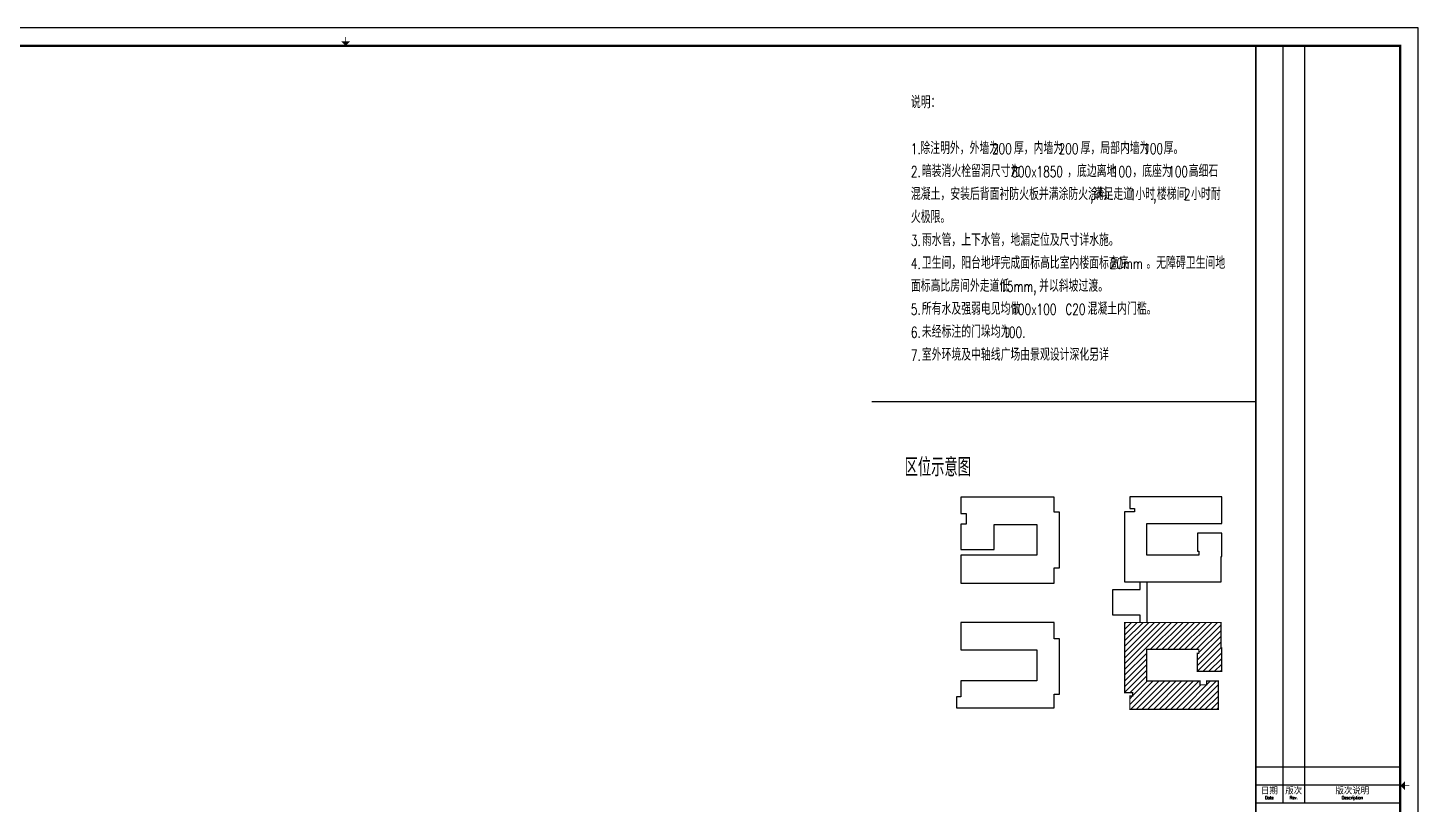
# Model space of a CAD drawing. Header units: millimetres. Extents: x 0 to 180559, y 0 to 202470.
# Drawn here: x 29574 to 84062, y 29003 to 59459 of the extents above; entities that cross this region are included whole.
import ezdxf
from ezdxf.enums import TextEntityAlignment as Align

# ---------------------------------------------------------------- set-up
doc = ezdxf.new("R2010")
doc.units = ezdxf.units.MM
doc.layers.add('FRAME', color=7, linetype='Continuous')
doc.layers.add('PUB_TEXT', color=7, linetype='Continuous')
doc.styles.add('_TCH_DIM', font='SIMPLEX', dxfattribs={"bigfont": 'GBCBIG'})
doc.styles.add('TKZ1_tjhts.shx', font='tjromant.shx', dxfattribs={"bigfont": 'tjhts.shx'})
doc.styles.add('TKZ2_tjkts.shx', font='tjromant.shx', dxfattribs={"bigfont": 'tjkts.shx'})

# ---------------------------------------------------------------- blocks, each defined once
blk = doc.blocks.new('TJAD_TK_A0_A')
at = {"layer": 'FRAME'}
for p, q in [((1188.88, 841.06), (-0.12, 841.06)), ((1188.88, 0.06), (1188.88, 841.06)), ((1113.88, 831.06), (1113.88, 411.06)), ((1125.88, 831.06), (1125.88, 411.06)), ((1098.88, 431.06), (1178.88, 431.06)), ((1098.88, 421.06), (1178.88, 421.06)), ((1098.88, 411.06), (1178.88, 411.06))]:
    blk.add_line(p, q, dxfattribs=at)
for points, const_width in [([(594.38, 833.5), (594.38, 836)], 0.3), ([(1098.88, 831.06), (1098.88, 10.06)], 1), ([(1181.49, 420.56), (1183.99, 420.56)], 0.3), ([(1098.88, 411.06), (1178.88, 411.06)], 0.6)]:
    blk.add_lwpolyline(points, dxfattribs=dict(at, const_width=const_width))
at = {"layer": 'FRAME', "const_width": 1.2}
blk.add_lwpolyline([(1178.88, 10.06), (1178.88, 831.06), (24.88, 831.06), (24.88, 10.06)], close=True, dxfattribs=at)
at = {"layer": 'FRAME'}
for points in [[(591.88, 833.5), (596.88, 833.5), (594.38, 831)], [(1181.49, 418.06), (1181.49, 423.06), (1178.99, 420.56)]]:
    blk.add_solid(points, dxfattribs=at)
at = {"style": 'TKZ1_tjhts.shx'}
for tag, p, height, flags in [('ClientChinese_001', (977.79, 443.57), 5, 8), ('ClientChinese_002', (1013.71, 434.65), 5, 8), ('DescriptionChineseA_001', (1089.55, 425.89), 3.6, 8), ('RevA', (1115.23, 424.56), 3, 8), ('ProjectNameChinese_001', (992.73, 296.22), 5, 8), ('SubProjectChinese_001', (1095.02, 282.68), 3, 8), ('SubProjectNo', (1158.66, 271.34), 3, 8), ('ApprovedBy', (1120.43, 250.26), 3.6, 8), ('ApprovedBySignPos', (1139.55, 247.78), 3.6, 9), ('ReviewedBy', (1120.43, 240.36), 3.6, 8), ('ReviewedBySignPos', (1139.55, 238.08), 3.6, 9), ('CheckedBy', (1120.43, 230.63), 3.6, 8), ('CheckedBySignPos', (1138.96, 228.13), 3.6, 9), ('PrincipalInCharge1', (1120.43, 219.88), 3.6, 8), ('PrincipalInCharge1SignPos', (1138.79, 217.18), 3.6, 9), ('PrincipalInCharge2', (1120.43, 210.44), 3.6, 8), ('PrincipalInCharge2SignPos', (1138.61, 207.69), 3.6, 9), ('DisciplineResponsible1', (1120.43, 200.15), 3.6, 8), ('DisciplineResponsible1SignPos', (1139.16, 197.4), 3.6, 9), ('DisciplineResponsible2', (1120.43, 190.13), 3.6, 8), ('DisciplineResponsible2SignPos', (1138.95, 187.58), 3.6, 9), ('DesignedBy1', (1120.43, 180.47), 3.6, 8), ('DesignedBy1SignPos', (1138.5, 177.67), 3.6, 9), ('DesignedBy2', (1120.43, 169.78), 3.6, 8), ('DesignedBy2SignPos', (1138.65, 167.23), 3.6, 9), ('DrawnBy', (1120.43, 160.19), 3.6, 8), ('DrawnBySignPos', (1138.65, 157.82), 3.6, 9), ('DisciplineChinese', (1119.24, 125.84), 3.6, 8), ('DisciplineEnglish', (1119.42, 122.2), 2.2, 8), ('StageChinese', (1158.76, 125.37), 3.6, 8), ('StageEnglish', (1158.94, 121.73), 2.2, 8), ('SheetNo', (1118.87, 114.03), 3, 8), ('Rev2', (1158.86, 113.56), 3, 8)]:
    blk.add_attdef(tag, p, '', height=height, dxfattribs=dict(at, flags=flags))
at = {"style": 'TKZ1_tjhts.shx', "width": 0.7, "flags": 8}
for tag, p, height in [('DateA', (1099.36, 424.56), 3), ('ProjectNo', (1119.31, 270.56), 3), ('ApprovedByDate', (1159.94, 250.39), 3.6), ('ReviewedByDate', (1159.94, 241), 3.6), ('CheckedByDate', (1159.94, 230.41), 3.6), ('PrincipalInCharge1Date', (1159.94, 220.36), 3.6), ('PrincipalInCharge2Date', (1159.94, 210.61), 3.6), ('DisciplineResponsible1Date', (1159.94, 200.05), 3.6), ('DisciplineResponsible2Date', (1159.94, 190.43), 3.6), ('DesignedBy1Date', (1159.94, 179.93), 3.6), ('DesignedBy2Date', (1159.94, 169.41), 3.6), ('DrawnByDate', (1159.94, 159.78), 3.6)]:
    blk.add_attdef(tag, p, '', height=height, dxfattribs=at)
at = {"style": 'TKZ1_tjhts.shx', "flags": 8}
for tag, height, p in [('DescriptionEnglishA', 2.2, (1150.82, 423.33)), ('ClientEnglish', 3, (1139.46, 390.63)), ('ProjectNameEnglish', 3, (1142.02, 290.26)), ('SubProjectEnglish', 2.2, (1148.76, 279.65)), ('SheetTitleEnglish', 3, (1142.79, 135.3))]:
    blk.add_attdef(tag, text='', height=height, dxfattribs=at).set_placement(p, align=Align.MIDDLE_CENTER)
at = {"style": 'TKZ1_tjhts.shx', "flags": 9}
for tag, p in [('Electricity3SignPos', (15.68, 269.92)), ('Electricity2SignPos', (15.71, 253.14)), ('ELV3SignPos', (23.47, 269.59)), ('Electricity1SignPos', (15.63, 237.78)), ('ELV2SignPos', (23.5, 252.81)), ('ELV1SignPos', (23.42, 237.46)), ('Power3SignPos', (23.18, 205.92)), ('HVAC3SignPos', (14.96, 205.89)), ('Power2SignPos', (23.38, 189.51)), ('HVAC2SignPos', (15.13, 189.18)), ('HVAC1SignPos', (15.89, 173.16)), ('Power1SignPos', (23.75, 173.22)), ('Plumbing3SignPos', (16.07, 141.15)), ('Structure7SignPos', (23.2, 141.11)), ('Plumbing2SignPos', (14.83, 125.62)), ('Structure6SignPos', (23, 125.87)), ('Plumbing1SignPos', (15.66, 109.11)), ('Structure5SignPos', (23, 110.08)), ('Structure4SignPos', (23, 93.78)), ('Architecture3SignPos', (16.07, 77.07)), ('Structure3SignPos', (22.74, 77.47)), ('Architecture2SignPos', (15.8, 61.24)), ('Structure2SignPos', (23.12, 62.01)), ('Architecture1SignPos', (16.88, 45.06)), ('Structure1SignPos', (23.11, 45.86))]:
    blk.add_attdef(tag, p, '', height=2.5, rotation=90, dxfattribs=at)
at = {"style": 'TKZ1_tjhts.shx', "flags": 8}
blk.add_attdef('SheetTitleChinese', text='', height=5, dxfattribs=at).set_placement((1140.42, 148.12), align=Align.TOP_CENTER)
at = {"layer": 'FRAME', "style": 'TKZ2_tjkts.shx'}
for s, p in [('日期', (1106.38, 417.6)), ('版次', (1119.88, 417.6)), ('版次说明', (1152.38, 417.6))]:
    blk.add_text(s, height=3.6, dxfattribs=at).set_placement(p, align=Align.MIDDLE_CENTER)
at = {"layer": 'FRAME', "style": 'TKZ2_tjkts.shx', "width": 0.8}
for s, p in [('Date', (1106.38, 413.91)), ('Rev.', (1119.88, 413.91)), ('Description', (1152.38, 413.91))]:
    blk.add_text(s, height=1.8, dxfattribs=at).set_placement(p, align=Align.MIDDLE_CENTER)

msp = doc.modelspace()

# ---------------------------------------------------------------- hatches: boundary and pattern name
at = {"layer": 'PUB_TEXT', "ltscale": 20}
h = msp.add_hatch(dxfattribs=at)
h.set_pattern_fill('ANSI31', color=256, scale=100, style=0)
h.set_pattern_definition([(45, (-739289.5, -1532575.35), (-112.253202, 112.253202), [])])
h.paths.add_polyline_path([(76336, 36130), (72556, 36130), (72556, 33380), (72871, 33380), (72871, 33250), (72761, 33250), (72761, 32720), (76231, 32720), (76231, 33840), (75771, 33840), (75771, 33685), (75516, 33685), (75516, 33840), (73426, 33840), (73426, 35080), (75466, 35080), (75466, 34917), (75411, 34917), (75411, 34210), (76361, 34210), (76361, 35130), (76336, 35130)])

# ---------------------------------------------------------------- linework, layer by layer
for points in [[(77657, 44788), (62657, 44788)], [(73171, 36120), (73171, 36420), (72096, 36420), (72096, 37430), (73171, 37430), (73171, 37730)], [(73426, 37730), (73426, 37420), (73426, 36430), (73426, 36120)]]:
    msp.add_lwpolyline(points, dxfattribs=at)
for points in [[(69796, 41045), (66136, 41045), (66136, 40405), (66346, 40405), (66346, 39990), (66136, 39990), (66136, 38995), (67446, 38995), (67446, 39980), (69116, 39980), (69116, 38770), (66136, 38770), (66136, 37680), (69796, 37680), (69796, 38270), (70006, 38270), (70006, 40455), (69796, 40455)], [(73416, 37720), (76336, 37720), (76336, 38720), (76361, 38720), (76361, 39640), (75411, 39640), (75411, 38933), (75466, 38933), (75466, 38770), (73426, 38770), (73426, 40010), (76369, 40010), (76369, 41060), (72761, 41060), (72761, 40600), (72946, 40600), (72946, 40470), (72556, 40470), (72556, 37720), (73181, 37720)], [(69796, 36125), (66136, 36125), (66136, 35060), (69116, 35060), (69116, 33849), (66136, 33849), (66136, 33210), (65966, 33210), (65966, 32785), (69796, 32785), (69796, 33325), (70006, 33325), (70006, 35485), (69796, 35485)]]:
    msp.add_lwpolyline(points, close=True, dxfattribs=at)
at = {"layer": 'PUB_TEXT', "ltscale": 20, "const_width": 50}
msp.add_lwpolyline([(76336, 36130), (72556, 36130), (72556, 33380), (72871, 33380), (72871, 33250), (72761, 33250), (72761, 32720), (76231, 32720), (76231, 33840), (75771, 33840), (75771, 33685), (75516, 33685), (75516, 33840), (73426, 33840), (73426, 35080), (75466, 35080), (75466, 34917), (75411, 34917), (75411, 34210), (76361, 34210), (76361, 35130), (76336, 35130)], close=True, dxfattribs=at)

# ---------------------------------------------------------------- block references
at = {"layer": 'FRAME', "xscale": 70.7, "yscale": 70.7, "zscale": 70.7}
msp.add_blockref('TJAD_TK_A0_A', (9, -4), dxfattribs=at)

# ---------------------------------------------------------------- texts
at = {"layer": 'PUB_TEXT', "color": 0, "style": '_TCH_DIM'}
for s, height, p in [('说明：', 482.3, (64182, 56301, 0)), ('除注明外，外墙为', 482.3, (64553, 54501, 0)), ('厚，内墙为', 482.3, (68219, 54501, 0)), ('厚，局部内墙为', 482.3, (70832, 54501, 0)), ('厚。', 482.3, (74089, 54501, 0)), ('暗装消火栓留洞尺寸为', 482.3, (64611, 53601, 0)), ('，底边离地', 482.3, (70307, 53601, 0)), ('，底座为', 482.3, (72862, 53601, 0)), ('高细石', 482.3, (75067, 53601, 0)), ('混凝土，安装后背面衬防火板并满涂防火涂料', 482.27, (64182, 52701, 0)), ('满足走道', 482.3, (71346, 52701, 0)), ('小时', 482.3, (72979, 52701, 0)), ('楼梯间', 482.3, (73824, 52701, 0)), ('小时耐', 482.3, (75163, 52701, 0)), ('火极限。', 482.3, (64182, 51801, 0)), ('雨水管，上下水管，地漏定位及尺寸详水施。', 482.27, (64611, 50901, 0)), ('卫生间，阳台地坪完成面标高比室内楼面标高底', 482.27, (64611, 50001, 0)), ('。无障碍卫生间地', 482.3, (73412, 50001, 0)), ('面标高比房间外走道低', 482.3, (64182, 49101, 0)), ('并以斜坡过渡。', 482.3, (69207, 49101, 0)), ('所有水及强弱电见均做', 482.3, (64611, 48201, 0)), ('混凝土内门槛。', 482.3, (71107, 48201, 0)), ('未经标注的门垛均为', 482.3, (64611, 47301, 0)), ('室外环境及中轴线广场由景观设计深化另详', 482.27, (64611, 46401, 0)), ('区位示意图', 723.4, (63933, 41861))]:
    msp.add_text(s, height=height, dxfattribs=at).set_placement(p)
at = {"layer": 'PUB_TEXT', "color": 0, "style": '_TCH_DIM', "width": 0.705882}
for s, p in [('1.', (64182, 54501, 0)), ('200', (67362, 54501, 0)), ('200', (69974, 54501, 0)), ('100', (73289, 54501, 0)), ('2.', (64182, 53601, 0)), ('800x1850', (68121, 53601, 0)), ('100', (72062, 53601, 0)), ('100', (74267, 53601, 0)), ('1', (72750, 52701, 0)), ('2', (74877, 52701, 0)), (',', (71203, 52701, 0)), (',', (73681, 52701, 0)), ('3.', (64182, 50901, 0)), ('4.', (64182, 50001, 0)), ('20mm', (71983, 50001, 0)), ('15mm,', (67693, 49101, 0)), ('5.', (64182, 48201, 0)), ('100x100', (68121, 48201, 0)), ('C20', (70236, 48201, 0)), ('6.', (64182, 47301, 0)), ('100.', (67770, 47301, 0)), ('7.', (64182, 46401, 0)), ('.', (71281, 46401, 0))]:
    msp.add_text(s, height=425, dxfattribs=at).set_placement(p)

doc.saveas('drawing.dxf')
